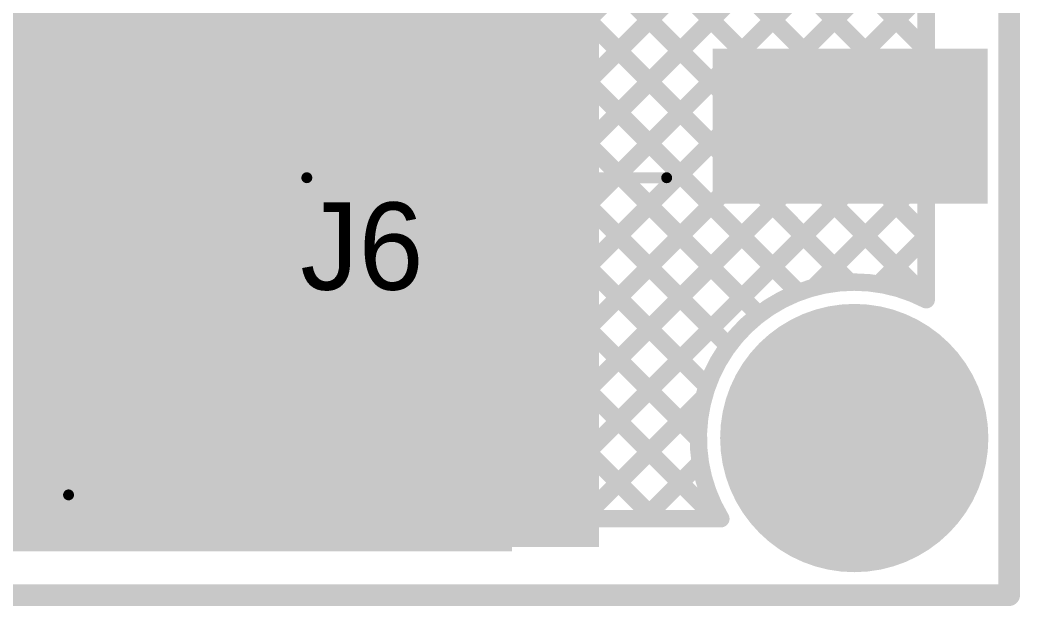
# Model space of a CAD drawing. Header units: millimetres. Extents: x 0.84 to 4.46, y 0.99 to 2.92.
# Drawn here: x 3.9965 to 4.455, y 0.99 to 1.2586 of the extents above; entities that cross this region are included whole.
import ezdxf

# ---------------------------------------------------------------- set-up
doc = ezdxf.new("R2010")
doc.units = ezdxf.units.MM
doc.header["$MEASUREMENT"] = 0
for name, color, linetype in [('BottomLayer', 5, 'Continuous'), ('BottomSolder', 6, 'Continuous'), ('Mechanical2', 216, 'Continuous'), ('MultiLayer', 9, 'Continuous'), ('PadHoleLayer', 156, 'Continuous'), ('TopLayer', 1, 'Continuous'), ('TopOverlay', 2, 'Continuous'), ('TopPaste', 8, 'Continuous'), ('TopSolder', 216, 'Continuous')]:
    doc.layers.add(name, color=color, linetype=linetype)

# ---------------------------------------------------------------- blocks, each defined once
blk = doc.blocks.new('ESP8285_1')
at = {"layer": 'TopOverlay', "const_width": 0.005}
for points in [[(-0.16154, 1.61823), (-0.16154, -0.055)], [(0.567, 1.61823), (-0.16154, 1.61823)]]:
    blk.add_lwpolyline(points, dxfattribs=at)
at = {"layer": 'TopOverlay', "const_width": 0.0025}
blk.add_lwpolyline([(-0.16279, 1.61823, 1), (-0.16029, 1.61823, 1)], format="xyb", close=True, dxfattribs=at)
blk.add_lwpolyline([(-0.16279, 1.61823, 1), (-0.16029, 1.61823, 1)], format="xyb", close=True, dxfattribs=at)
blk = doc.blocks.new('0220164_162121_34')
at = {"layer": 'TopLayer'}
blk.add_solid([(-0.65354, -0.05807), (-0.71654, -0.05807), (-0.65354, -0.17618), (-0.71654, -0.17618)], dxfattribs=at)
at = {"layer": 'TopOverlay', "const_width": 0.005}
for points in [[(-0.70866, 0.132), (-0.70866, -0.033)], [(-0.70866, 0.132), (-0.622, 0.132)]]:
    blk.add_lwpolyline(points, dxfattribs=at)
at = {"layer": 'TopOverlay', "const_width": 0.0025}
for points in [[(-0.70991, 0.132, 1), (-0.70741, 0.132, 1)], [(-0.70991, 0.132, 1), (-0.70741, 0.132, 1)], [(-0.70991, -0.033, 1), (-0.70741, -0.033, 1)]]:
    blk.add_lwpolyline(points, format="xyb", close=True, dxfattribs=at)
at = {"layer": 'TopPaste'}
blk.add_solid([(-0.65354, -0.05807), (-0.71654, -0.05807), (-0.65354, -0.17618), (-0.71654, -0.17618)], dxfattribs=at)
at = {"layer": 'TopSolder'}
blk.add_solid([(-0.64954, -0.05407), (-0.72054, -0.05407), (-0.64954, -0.18018), (-0.72054, -0.18018)], dxfattribs=at)

msp = doc.modelspace()

# ---------------------------------------------------------------- linework, layer by layer
at = {"layer": 'BottomLayer', "const_width": 0.008}
for points in [[(4.412, 1.13043), (4.412, 2.66057)], [(4.235, 1.191), (4.235, 1.97453)], [(4.235, 1.42185), (4.412, 1.24485)], [(4.235, 1.23686), (4.412, 1.41386)], [(4.235, 1.39357), (4.412, 1.21657)], [(4.235, 1.20858), (4.412, 1.38558)], [(4.235, 1.36529), (4.412, 1.18829)], [(4.236, 1.1813), (4.412, 1.3573)], [(4.235, 1.337), (4.412, 1.16)], [(4.236, 1.15301), (4.412, 1.32901)], [(4.235, 1.30872), (4.412, 1.13172)], [(4.236, 1.12473), (4.412, 1.30073)], [(4.235, 1.28043), (4.37696, 1.13847)], [(4.236, 1.09644), (4.412, 1.27244)], [(4.235, 1.25215), (4.35339, 1.13376)], [(4.236, 1.06816), (4.412, 1.24416)], [(4.235, 1.22386), (4.33528, 1.12358)], [(4.236, 1.03987), (4.412, 1.21587)], [(4.235, 1.19558), (4.32132, 1.10926)], [(4.236, 1.03), (4.236, 1.191)], [(4.36047, 1.13606), (4.412, 1.18759)], [(4.236, 1.1663), (4.31156, 1.09074)], [(4.3903, 1.1376), (4.412, 1.15931)], [(4.236, 1.13801), (4.3075, 1.06651)], [(4.236, 1.10973), (4.31573, 1.03)], [(4.25441, 1.03), (4.30994, 1.08553)], [(4.236, 1.08145), (4.28745, 1.03)], [(4.28269, 1.03), (4.3084, 1.0557)], [(4.236, 1.05316), (4.25916, 1.03)], [(4.31098, 1.03), (4.31537, 1.03439)], [(4.236, 1.03), (4.31782, 1.03)]]:
    msp.add_lwpolyline(points, dxfattribs=at)
at = {"layer": 'BottomLayer'}
for points, const_width in [([(4.233, 1.25215, 1), (4.237, 1.25215, 1)], 0.004), ([(4.41, 1.24485, 1), (4.414, 1.24485, 1)], 0.004), ([(4.41, 1.24416, 1), (4.414, 1.24416, 1)], 0.004), ([(4.233, 1.23686, 1), (4.237, 1.23686, 1)], 0.004), ([(4.233, 1.22386, 1), (4.237, 1.22386, 1)], 0.004), ([(4.41, 1.21657, 1), (4.414, 1.21657, 1)], 0.004), ([(4.41, 1.21587, 1), (4.414, 1.21587, 1)], 0.004), ([(4.233, 1.20858, 1), (4.237, 1.20858, 1)], 0.004), ([(4.233, 1.19558, 1), (4.237, 1.19558, 1)], 0.004), ([(4.233, 1.191, 1), (4.237, 1.191, 1)], 0.004), ([(4.234, 1.191, 1), (4.238, 1.191, 1)], 0.004), ([(4.41, 1.18829, 1), (4.414, 1.18829, 1)], 0.004), ([(4.41, 1.18759, 1), (4.414, 1.18759, 1)], 0.004), ([(4.234, 1.1813, 1), (4.238, 1.1813, 1)], 0.004), ([(4.234, 1.1663, 1), (4.238, 1.1663, 1)], 0.004), ([(4.41, 1.16, 1), (4.414, 1.16, 1)], 0.004), ([(4.41, 1.15931, 1), (4.414, 1.15931, 1)], 0.004), ([(4.234, 1.15301, 1), (4.238, 1.15301, 1)], 0.004), ([(4.234, 1.13801, 1), (4.238, 1.13801, 1)], 0.004), ([(4.37496, 1.13847, 1), (4.37896, 1.13847, 1)], 0.004), ([(4.35139, 1.13376, 1), (4.35539, 1.13376, 1)], 0.004), ([(4.35847, 1.13606, 1), (4.36247, 1.13606, 1)], 0.004), ([(4.3883, 1.1376, 1), (4.3923, 1.1376, 1)], 0.004), ([(4.41, 1.13172, 1), (4.414, 1.13172, 1)], 0.004), ([(4.41, 1.13043, 1), (4.414, 1.13043, 1)], 0.004), ([(4.41, 1.13043, 1), (4.414, 1.13043, 1)], 0.004), ([(4.234, 1.12473, 1), (4.238, 1.12473, 1)], 0.004), ([(4.35025, 1.067, 1), (4.40775, 1.067, 1)], 0.0575), ([(4.33328, 1.12358, 1), (4.33728, 1.12358, 1)], 0.004), ([(4.234, 1.10973, 1), (4.238, 1.10973, 1)], 0.004), ([(4.31932, 1.10926, 1), (4.32332, 1.10926, 1)], 0.004), ([(4.234, 1.09644, 1), (4.238, 1.09644, 1)], 0.004), ([(4.30956, 1.09074, 1), (4.31356, 1.09074, 1)], 0.004), ([(4.30794, 1.08553, 1), (4.31194, 1.08553, 1)], 0.004), ([(4.234, 1.08145, 1), (4.238, 1.08145, 1)], 0.004), ([(4.234, 1.06816, 1), (4.238, 1.06816, 1)], 0.004), ([(4.3055, 1.06651, 1), (4.3095, 1.06651, 1)], 0.004), ([(4.3064, 1.0557, 1), (4.3104, 1.0557, 1)], 0.004), ([(4.234, 1.05316, 1), (4.238, 1.05316, 1)], 0.004), ([(4.234, 1.03987, 1), (4.238, 1.03987, 1)], 0.004), ([(4.31337, 1.03439, 1), (4.31737, 1.03439, 1)], 0.004), ([(4.234, 1.03, 1), (4.238, 1.03, 1)], 0.004), ([(4.234, 1.03, 1), (4.238, 1.03, 1)], 0.004), ([(4.25241, 1.03, 1), (4.25641, 1.03, 1)], 0.004), ([(4.25716, 1.03, 1), (4.26116, 1.03, 1)], 0.004), ([(4.28069, 1.03, 1), (4.28469, 1.03, 1)], 0.004), ([(4.28545, 1.03, 1), (4.28945, 1.03, 1)], 0.004), ([(4.30898, 1.03, 1), (4.31298, 1.03, 1)], 0.004), ([(4.31373, 1.03, 1), (4.31773, 1.03, 1)], 0.004), ([(4.31582, 1.03, 1), (4.31982, 1.03, 1)], 0.004), ([(4.31582, 1.03, 1), (4.31982, 1.03, 1)], 0.004)]:
    msp.add_lwpolyline(points, format="xyb", close=True, dxfattribs=dict(at, const_width=const_width))
at = {"layer": 'BottomLayer', "const_width": 0.008}
msp.add_lwpolyline([(4.31782, 1.03, -0.758009), (4.412, 1.13043)], format="xyb", dxfattribs=at)
at = {"layer": 'BottomLayer'}
for points in [[(4.07119, 1.036), (4.221, 1.036), (4.07119, 1.96053), (4.221, 1.96053)], [(3.749, 1.086), (4.145, 1.086), (3.749, 1.548), (4.145, 1.548)], [(1.257, 1.015), (4.222, 1.015), (1.257, 1.177), (4.222, 1.177)]]:
    msp.add_solid(points, dxfattribs=at)
at = {"layer": 'BottomSolder', "const_width": 0.0615}
msp.add_lwpolyline([(4.34825, 1.067, 1), (4.40975, 1.067, 1)], format="xyb", close=True, dxfattribs=at)
at = {"layer": 'Mechanical2', "const_width": 0.01}
for points in [[(4.45, 2.795), (4.45, 0.995)], [(1, 0.995), (4.45, 0.995)]]:
    msp.add_lwpolyline(points, dxfattribs=at)
at = {"layer": 'Mechanical2', "const_width": 0.005}
msp.add_lwpolyline([(4.4475, 0.995, 1), (4.4525, 0.995, 1)], format="xyb", close=True, dxfattribs=at)
msp.add_lwpolyline([(4.4475, 0.995, 1), (4.4525, 0.995, 1)], format="xyb", close=True, dxfattribs=at)
at = {"layer": 'MultiLayer', "const_width": 0.0575}
msp.add_lwpolyline([(4.35025, 1.067, 1), (4.40775, 1.067, 1)], format="xyb", close=True, dxfattribs=at)
at = {"layer": 'PadHoleLayer', "const_width": 0.01375}
msp.add_lwpolyline([(4.39963, 1.09013), (4.39963, 1.04388), (4.35837, 1.04388), (4.35837, 1.09013)], close=True, dxfattribs=at)
at = {"layer": 'TopLayer', "const_width": 0.05}
msp.add_lwpolyline([(4.051, 1.167), (4.17653, 1.29253)], dxfattribs=at)
at = {"layer": 'TopLayer'}
for points, const_width in [([(4.0385, 1.167, 1), (4.0635, 1.167, 1)], 0.025), ([(4.35025, 1.067, 1), (4.40775, 1.067, 1)], 0.0575)]:
    msp.add_lwpolyline(points, format="xyb", close=True, dxfattribs=dict(at, const_width=const_width))
for points in [[(2.822, 1.017), (4.033, 1.017), (2.822, 1.453), (4.033, 1.453)], [(3.84, 1.017), (4.262, 1.017), (3.84, 1.329), (4.262, 1.329)]]:
    msp.add_solid(points, dxfattribs=at)
at = {"layer": 'TopSolder', "const_width": 0.0615}
msp.add_lwpolyline([(4.34825, 1.067, 1), (4.40975, 1.067, 1)], format="xyb", close=True, dxfattribs=at)

# ---------------------------------------------------------------- block references
for name, p, rotation in [('ESP8285_1', (3.85721, 2.65917), 180), ('0220164_162121_34', (4.26, 1.895), 90)]:
    msp.add_blockref(name, p, dxfattribs=dict(rotation=rotation))

# ---------------------------------------------------------------- texts
at = {"layer": 'TopOverlay'}
msp.add_text('J6', height=0.04, dxfattribs=at).set_placement((4.125, 1.135))

doc.saveas('drawing.dxf')
